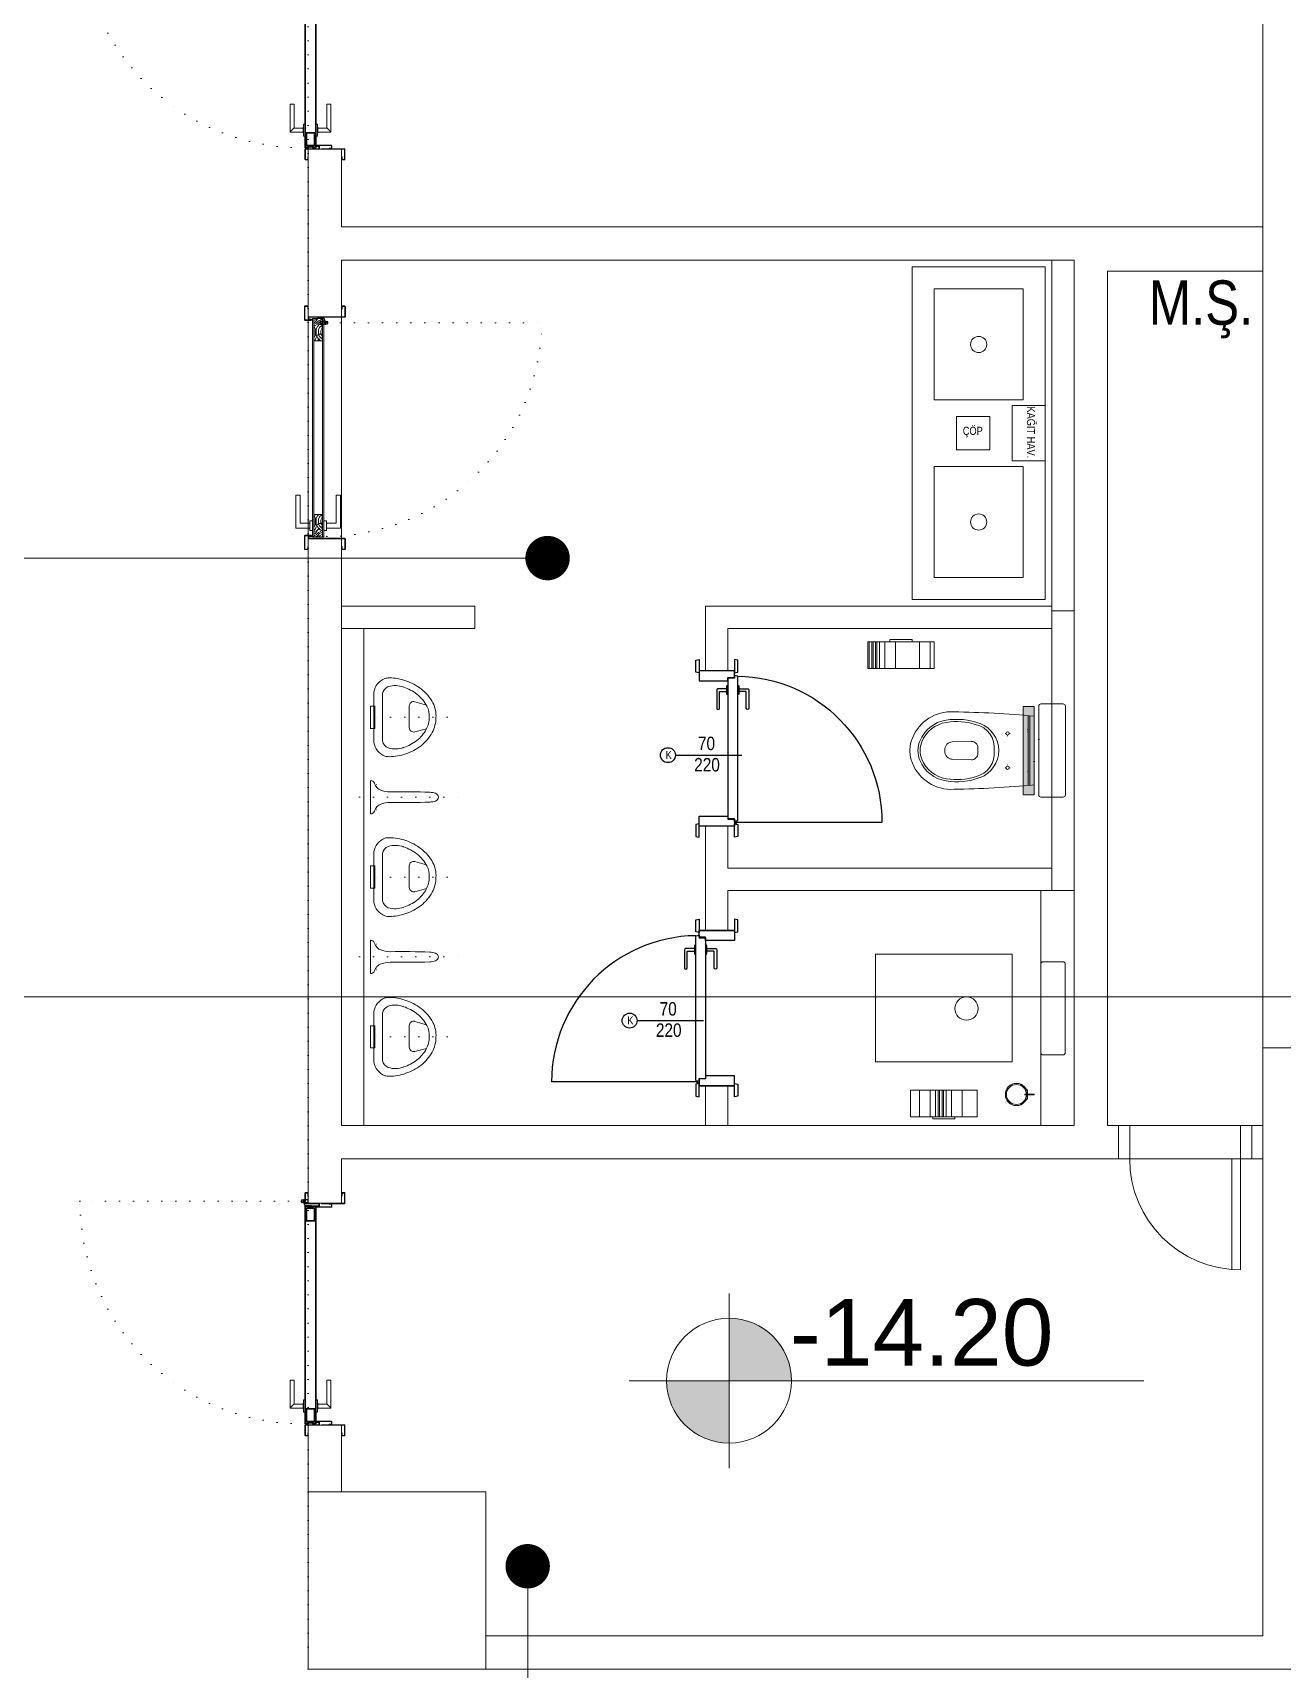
# Model space of a CAD drawing. Header units: metres. Extents: x -19121 to 152404, y -12107 to 29421.
# Drawn here: x 3536 to 4099, y 2400 to 3137 of the extents above; entities that cross this region are included whole.
import ezdxf
from ezdxf.enums import TextEntityAlignment as Align

# ---------------------------------------------------------------- set-up
doc = ezdxf.new("R2010")
doc.units = ezdxf.units.M
doc.header["$LTSCALE"] = 50
doc.header["$MEASUREMENT"] = 0
doc.linetypes.add('DOT2', pattern=[0.125, 0, -0.125])
doc.linetypes.add('HIDDEN', pattern=[0.375, 0.25, -0.125])
doc.layers.get('0').update_dxf_attribs({"color": 9, "lineweight": 5})
for name, color, linetype, lineweight in [('00', 9, 'Continuous', 5), ('01', 9, 'Continuous', 5), ('05', 9, 'Continuous', 5), ('06B', 9, 'Continuous', 5), ('06C @ 1', 9, 'Continuous', 5), ('09', 9, 'Continuous', 5), ('10', 9, 'Continuous', 5), ('12', 9, 'Continuous', 5), ('20', 9, 'DOT2', 5), ('21', 9, 'Continuous', 5), ('21_mahal200', 9, 'Continuous', 5), ('TEFRİŞ', 9, 'Continuous', 5)]:
    doc.layers.add(name, color=color, linetype=linetype, lineweight=lineweight)
for name, color, linetype in [('Kapı', 204, 'Continuous'), ('KARA SIVA', 4, 'Continuous'), ('YAZI', 7, 'Continuous')]:
    doc.layers.add(name, color=color, linetype=linetype)
doc.styles.add('Arial', font='arial.ttf', dxfattribs={"height": 2.5})
doc.styles.add('MuuM_TEXT-ITALIC', font='ARIALNI.TTF')
doc.styles.add('MuuM_TEXT-STANDART', font='ARIALN.TTF')
doc.dimstyles.new('MuuM_DIM200', dxfattribs={"dimscale": 20, "dimtxt": 2, "dimasz": 1, "dimexe": 1, "dimexo": 1, "dimgap": 1, "dimtad": 1, "dimdec": 1, "dimrnd": 0.5, "dimdsep": 46, "dimtxsty": 'MuuM_TEXT-STANDART', "dimblk": 'ARCHTICK', "dimcen": 0, "dimdle": 0.15, "dimclrd": 256, "dimclre": 256, "dimclrt": 256, "dimadec": 0, "dimazin": 0, "dimtfac": 5, "dimtdec": 1, "dimtix": 1, "dimtmove": 2, "dimatfit": 3, "dimldrblk": 'DOT', "dimfxl": 3, "dimfxlon": 1, "dimtolj": 1, "dimlwd": -1, "dimlwe": -1, "dimarcsym": 0})

# ---------------------------------------------------------------- blocks, each defined once
blk = doc.blocks.new('p-kolon_80x80')
blk.add_lwpolyline([(-40, -40), (40, -40), (40, 40), (-40, 40)], close=True)
blk = doc.blocks.new('2.bod.sitatik')
at = {"layer": '01'}
blk.add_lwpolyline([(4130, -5950), (4130, -5950), (4130, -5950), (4130, -5400), (4400, -5400), (4400, -5950), (4400, -5950), (4400, -5950), (4440, -5950), (4440, -5350), (4090, -5350), (4090, -5950), (4130, -5950)], dxfattribs=at)
blk.add_blockref('p-kolon_80x80', (3700, -6190), dxfattribs=at)
blk = doc.blocks.new('gr-p-barel kilitli kapı kolu')
at = {"flags": 128}
for points in [[(-0.9, 0.8), (-0.9, 4.9), (-11.7, 4.9), (-11.7, 6.7), (0.9, 6.7), (0.9, 0.8)], [(-0.8, 5), (0.8, 6.6)]]:
    blk.add_lwpolyline(points, dxfattribs=at)
blk.add_lwpolyline([(-2.75, 0), (-2.75, 0.7), (2.75, 0.7), (2.75, 0)])
blk.add_lwpolyline([(-1.3, 0.7), (1.3, 0.7), (1.3, 0.8), (-1.3, 0.8)], close=True)
blk = doc.blocks.new('prf-scr2')
at = {"linetype": 'DOT2', "ltscale": 10}
blk.add_line((0, 0.19), (0, -1.06), dxfattribs=at)
for p, q in [((0.09, -0.24), (-0.09, -0.2)), ((-0.09, -0.24), (0.09, -0.28)), ((0.09, -0.32), (-0.09, -0.28)), ((-0.09, -0.32), (0.09, -0.36)), ((0.09, -0.4), (-0.09, -0.36)), ((-0.09, -0.4), (0.09, -0.44)), ((0.09, -0.48), (-0.09, -0.44)), ((-0.09, -0.48), (0.09, -0.52)), ((0.09, -0.56), (-0.09, -0.52)), ((-0.09, -0.56), (0.09, -0.6)), ((0.09, -0.64), (-0.09, -0.6)), ((-0.09, -0.64), (0.09, -0.68)), ((0.09, -0.72), (-0.09, -0.68)), ((-0.09, -0.72), (0.09, -0.76)), ((0.06, -0.84), (-0.08, -0.76)), ((-0.07, -0.8), (0.06, -0.84)), ((0.09, -0.17), (0, -0.15)), ((0, -0.18), (0.09, -0.2))]:
    blk.add_line(p, q)
blk.add_lwpolyline([(0.23, 0), (-0.23, 0), (-0.23, -0.01), (-0.12, -0.14), (0.12, -0.14), (0.23, -0.01), (0.23, 0)], close=True)
for points in [[(0.23, -0.01), (-0.23, -0.01)], [(-0.09, -0.14), (-0.09, -0.2), (-0.12, -0.22), (-0.12, -0.23), (-0.09, -0.24), (-0.09, -0.28), (-0.12, -0.3), (-0.12, -0.31), (-0.09, -0.32), (-0.09, -0.36), (-0.12, -0.38), (-0.12, -0.39), (-0.09, -0.4), (-0.09, -0.44), (-0.12, -0.46), (-0.12, -0.46), (-0.09, -0.48), (-0.09, -0.52), (-0.12, -0.54), (-0.12, -0.54), (-0.09, -0.56), (-0.09, -0.6), (-0.12, -0.62), (-0.12, -0.62), (-0.09, -0.64), (-0.09, -0.68), (-0.12, -0.69), (-0.12, -0.7), (-0.09, -0.72), (-0.09, -0.73), (-0.08, -0.76), (-0.1, -0.77), (-0.1, -0.78), (-0.07, -0.8), (-0.01, -0.94), (0, -0.95), (0.01, -0.94), (0.08, -0.76), (0.09, -0.76), (0.12, -0.74), (0.12, -0.73), (0.09, -0.72), (0.09, -0.68), (0.12, -0.66), (0.12, -0.66), (0.09, -0.64), (0.09, -0.6), (0.12, -0.58), (0.12, -0.58), (0.09, -0.56), (0.09, -0.52), (0.12, -0.5), (0.12, -0.5), (0.09, -0.48), (0.09, -0.44), (0.12, -0.43), (0.12, -0.42), (0.09, -0.4), (0.09, -0.36), (0.12, -0.35), (0.12, -0.34), (0.09, -0.32), (0.09, -0.28), (0.12, -0.27), (0.12, -0.26), (0.09, -0.24), (0.09, -0.2), (0.12, -0.19), (0.12, -0.18), (0.09, -0.17), (0.09, -0.14)]]:
    blk.add_lwpolyline(points)
blk = doc.blocks.new('K-SAC-01')
at = {"layer": '10'}
for points in [[(-4.6, 16.2, -0.414214), (-4.5, 16.3), (-0.1, 16.3, -0.414214), (0, 16.2), (0, 5.9), (0.2, 5.9), (0.2, 16.2, 0.414214), (-0.1, 16.5), (-4.5, 16.5, 0.414214), (-4.8, 16.2), (-4.8, 15.3, 0.414214), (-4.5, 15), (-3.4, 15), (-3.4, 15.2), (-4.5, 15.2, -0.414214), (-4.6, 15.3)], [(104.6, 16.2, 0.414214), (104.5, 16.3), (100.1, 16.3, 0.414214), (100, 16.2), (100, 5.9), (99.8, 5.9), (99.8, 16.2, -0.414214), (100.1, 16.5), (104.5, 16.5, -0.414214), (104.8, 16.2), (104.8, 15.3, -0.414214), (104.5, 15), (103.4, 15), (103.4, 15.2), (104.5, 15.2, 0.414214), (104.6, 15.3)], [(0.2, 10.3, -0.414214), (0.5, 10.6), (1.5, 10.6, -0.414214), (1.8, 10.3), (1.8, 3.9, -0.414214), (1.5, 3.6, -0.414214), (1.2, 3.9), (1.2, 4.8), (0.2, 4.8), (0.2, -1.2, -0.414214), (-0.1, -1.5), (-4.5, -1.5, -0.414214), (-4.8, -1.2), (-4.8, -0.3, -0.414214), (-4.5, 0), (-3.4, 0), (-3.4, -0.2), (-4.5, -0.2, 0.414214), (-4.6, -0.3), (-4.6, -1.2, 0.414214), (-4.5, -1.3), (-0.1, -1.3, 0.414214), (0, -1.2), (0, 5), (1.4, 5), (1.4, 3.9, 0.414214), (1.5, 3.8, 0.414214), (1.6, 3.9), (1.6, 10.3, 0.414214), (1.5, 10.4), (0.5, 10.4, 0.414214), (0.4, 10.3), (0.4, 9.4), (0.2, 9.4)], [(99.8, 10.3, 0.414214), (99.5, 10.6), (98.5, 10.6, 0.414214), (98.2, 10.3), (98.2, 3.9, 0.414214), (98.5, 3.6, 0.414214), (98.8, 3.9), (98.8, 4.8), (99.8, 4.8), (99.8, -1.2, 0.414214), (100.1, -1.5), (104.5, -1.5, 0.414214), (104.8, -1.2), (104.8, -0.3, 0.414214), (104.5, 0), (103.4, 0), (103.4, -0.2), (104.5, -0.2, -0.414214), (104.6, -0.3), (104.6, -1.2, -0.414214), (104.5, -1.3), (100.1, -1.3, -0.414214), (100, -1.2), (100, 5), (98.6, 5), (98.6, 3.9, -0.414214), (98.5, 3.8, -0.414214), (98.4, 3.9), (98.4, 10.3, -0.414214), (98.5, 10.4), (99.5, 10.4, -0.414214), (99.6, 10.3), (99.6, 9.4), (99.8, 9.4)], [(-0.38, -2.01), (1, -1.37), (1, 1.5), (1.2, 1.5), (1.2, -1.5), (-0.27, -2.18, -14.796002)]]:
    blk.add_lwpolyline(points, format="xyb", close=True, dxfattribs=at)
for points in [[(98.8, 0.15), (98.8, 2.15), (99.1, 2.15), (99.1, 3.19), (1.5, 3.19), (1.5, 2.15), (1.8, 2.15), (1.8, 0.15), (1.5, 0.15), (1.5, 1.85), (1.2, 1.85), (1.2, 3.49), (99.4, 3.49), (99.4, 1.85), (99.1, 1.85), (99.1, 0.15)], [(98.8, 2.15), (98.8, 0.15), (99.4, 0.15), (99.4, -1.5), (1.2, -1.5), (1.2, 0.15), (1.8, 0.15), (1.8, 2.15), (2.1, 2.15), (2.1, -0.15), (1.5, -0.15), (1.5, -1.2), (99.1, -1.2), (99.1, -0.15), (98.5, -0.15), (98.5, 2.15), (98.8, 2.15)]]:
    blk.add_lwpolyline(points, dxfattribs=at)
for points in [[(2.1, 3), (8.1, 3), (8.1, -1), (2.1, -1)], [(2.4, 2.7), (7.8, 2.7), (7.8, -0.7), (2.4, -0.7)], [(98.5, 3), (92.5, 3), (92.5, -1), (98.5, -1)], [(98.2, 2.7), (92.8, 2.7), (92.8, -0.7), (98.2, -0.7)]]:
    blk.add_lwpolyline(points, close=True, dxfattribs=at)
blk.add_circle((-0.95, -2.5), 0.55, dxfattribs=at)
at = {"layer": '20', "linetype": 'HIDDEN'}
for points in [[(-0.2, -1.3), (-0.2, 0), (-1.7, 0), (-1.7, -1.3)], [(-0.4, -1.99), (-0.4, -0.2), (-1.5, -0.2), (-1.5, -1.99)]]:
    blk.add_lwpolyline(points, dxfattribs=at)
at = {"layer": '20'}
blk.add_lwpolyline([(-0.95, -2.5), (-0.95, -102.85)], dxfattribs=at)
blk.add_arc((-0.95, -2.5), 100.35, 270, 1.51314, dxfattribs=at)
at = {"layer": '06B'}
blk.add_blockref('gr-p-barel kilitli kapı kolu', (91.4, 3.51), dxfattribs=at)
at = {"layer": '06B', "xscale": -1, "rotation": 180}
blk.add_blockref('gr-p-barel kilitli kapı kolu', (91.4, -1.51), dxfattribs=at)
at = {"layer": '10', "xscale": -1, "rotation": 90}
blk.add_blockref('prf-scr2', (1.5, 1), dxfattribs=at)
at = {"layer": '10', "rotation": 270}
blk.add_blockref('prf-scr2', (99.1, 1.22), dxfattribs=at)
blk = doc.blocks.new('0_elevationtarget-p-bk')
h = blk.add_hatch(color=250)
h.paths.add_polyline_path([(1.875, 0, 0.414214), (0, 1.875), (0, 0)])
h.paths.add_polyline_path([(0, 0), (-1.875, 0, 0.414214), (0, -1.875)])
blk.add_line((0, -2.625), (0, 2.625))
blk.add_lwpolyline([(12.453, 0), (-3, 0)])
blk.add_circle((0, 0), 1.875)
at = {"style": 'Arial'}
blk.add_attdef('BITMISKOT', text='', height=2, dxfattribs=at).set_placement((4.5, 0), align=Align.BOTTOM_LEFT)
at = {"style": 'MuuM_TEXT-ITALIC'}
blk.add_attdef('FINISHINGFLOORLEVEL', text='', height=2, dxfattribs=at).set_placement((4.5, -0.592), align=Align.TOP_LEFT)
blk = doc.blocks.new('p-kapı kolu')
for points in [[(2.2, 0), (2.2, -1.25), (-2.2, -1.25), (-2.2, 0), (2.2, 0)], [(1.225, -1.25), (1.225, -7.5), (-13.775, -7.5), (-13.775, -5.625), (-1.025, -5.625), (-1.025, -5.625), (-1.025, -1.25), (1.225, -1.25)]]:
    blk.add_lwpolyline(points)
blk = doc.blocks.new('K-AH-01')
at = {"layer": '09'}
h = blk.add_hatch(dxfattribs=at)
h.set_pattern_fill('LOGEND', color=256, scale=10, style=0)
h.set_pattern_definition([(7e-15, (-3944.073, -2726.897), (10, 10), [3, -7]), (7e-15, (-3944.073, -2726.397), (10, 10), [3, -7]), (7e-15, (-3943.573, -2725.397), (10, 10), [2, -8]), (7e-15, (-3943.073, -2724.397), (10, 10), [1.5, -8.5]), (7e-15, (-3943.073, -2723.397), (10, 10), [1, -9]), (7e-15, (-3945.573, -2722.397), (10, 10), [0.5, -2.5, 0.5, -6.5]), (7e-15, (-3944.073, -2721.897), (10, 10), [0.5, -4, 1.5, -4]), (7e-15, (-3942.073, -2721.397), (10, 10), [0.5, -0.5, 0.5, -8.5]), (7e-15, (-3942.573, -2720.897), (10, 10), [0.5, -9.5]), (7e-15, (-3943.073, -2719.897), (10, 10), [1.5, -8.5]), (7e-15, (-3943.073, -2718.897), (10, 10), [2, -8]), (7e-15, (-3943.573, -2717.897), (10, 10), [2.5, -3, 0.5, -4]), (90, (-3947.573, -2723.897), (-10, 10), [0.5, -1, 2.5, -6]), (90, (-3947.073, -2722.897), (-10, 10), [0.5, -0.5, 1.5, -7.5]), (90, (-3946.573, -2718.897), (-10, 10), [1, -9]), (90, (-3946.073, -2722.897), (-10, 10), [2, -3, 0.5, -4.5]), (90, (-3945.573, -2717.397), (-10, 10), [0.5, -9.5]), (90, (-3945.073, -2722.397), (-10, 10), [1.5, -8.5]), (90, (-3944.073, -2721.897), (-10, 10), [1, -9]), (90, (-3943.073, -2721.897), (-10, 10), [0.5, -1.5, 1.5, -6.5]), (90, (-3942.573, -2721.397), (-10, 10), [0.5, -9.5]), (90, (-3942.073, -2723.397), (-10, 10), [1.4, -8.6]), (90, (-3941.573, -2725.397), (-10, 10), [1, -9]), (90, (-3940.573, -2721.397), (-10, 10), [0.5, -9.5]), (90, (-3939.573, -2721.897), (-10, 10), [1.5, -8.5]), (90, (-3938.573, -2721.897), (-10, 10), [1.5, -8.5]), (45, (-3940.073, -2725.8966), (1e-15, 10), [0.7071, -0.7071, 0.7071, -12.020836]), (45, (-3942.073, -2723.3966), (1e-15, 10), [1.4142, -12.727936]), (45, (-3946.073, -2718.3966), (1e-15, 10), [1.4142, -12.727936]), (45, (-3944.073, -2720.8966), (1e-15, 10), [1.4142, -12.727936]), (45, (-3943.573, -2722.8966), (1e-15, 10), [1.4142, -12.727936]), (45, (-3940.573, -2724.8966), (1e-15, 10), [1.4142, -12.727936]), (45, (-3941.573, -2724.3966), (1e-15, 10), [2.12132, -12.020816]), (45, (-3944.573, -2719.8966), (1e-15, 10), [0.7071, -13.435036]), (45, (-3945.073, -2718.8966), (1e-15, 10), [0.7071, -13.435036]), (45, (-3941.073, -2718.8966), (1e-15, 10), [0.7071, -13.435036]), (45, (-3945.073, -2723.8966), (1e-15, 10), [0.7071, -13.435036]), (45, (-3939.573, -2720.3966), (1e-15, 10), [0.7071, -13.435036]), (45, (-3943.073, -2721.3966), (1e-15, 10), [0.7071, -13.435036]), (45, (-3942.073, -2720.3966), (1e-15, 10), [0.7071, -13.435036]), (135, (-3942.573, -2722.3966), (-10, 1e-15), [0.7071, -0.7071, 2.12132, -10.606616]), (135, (-3941.073, -2722.3966), (-10, 1e-15), [0.7071, -13.435036]), (135, (-3941.073, -2725.8966), (-10, 1e-15), [0.7071, -13.435036]), (135, (-3943.073, -2723.3966), (-10, 1e-15), [0.7071, -13.435036]), (135, (-3941.573, -2721.3966), (-10, 1e-15), [0.7071, -13.435036]), (135, (-3944.073, -2723.8966), (-10, 1e-15), [0.7071, -13.435036]), (135, (-3940.073, -2723.8966), (-10, 1e-15), [0.7071, -13.435036]), (135, (-3947.073, -2726.8966), (-10, 1e-15), [0.7071, -13.435036]), (135, (-3946.573, -2726.3966), (-10, 1e-15), [1.4142, -12.727936]), (135, (-3946.073, -2725.8966), (-10, 1e-15), [1.4142, -12.727936]), (135, (-3945.073, -2725.8966), (-10, 1e-15), [1.4142, -12.727936]), (135, (-3944.573, -2724.8966), (-10, 1e-15), [1.4142, -12.727936]), (135, (-3940.573, -2720.8966), (-10, 1e-15), [1.4142, -12.727936]), (135, (-3938.573, -2725.8966), (-10, 1e-15), [1.4142, -12.727936]), (135, (-3938.073, -2717.8966), (-10, 1e-15), [1.4142, -12.727936]), (135, (-3938.073, -2718.8966), (-10, 1e-15), [1.4142, -12.727936]), (135, (-3939.073, -2719.3966), (-10, 1e-15), [1.4142, -12.727936]), (135, (-3946.073, -2719.3966), (-10, 1e-15), [2.12132, -12.020816]), (135, (-3939.573, -2720.3966), (-10, 1e-15), [2.12132, -12.020816]), (26.56505, (-3945.0727, -2717.3966), (10, 4e-09), [1.118, -21.24268]), (26.56505, (-3945.0727, -2722.3966), (10, 4e-09), [1.118, -21.24268]), (26.56505, (-3944.0727, -2719.3966), (10, 4e-09), [1.118, -21.24268]), (26.56505, (-3941.0727, -2726.3966), (10, 4e-09), [1.118, -21.24268]), (26.56505, (-3941.5727, -2725.3966), (10, 4e-09), [1.118, -21.24268]), (26.56505, (-3944.5727, -2723.3966), (10, 4e-09), [1.118, -21.24268]), (26.56505, (-3944.5727, -2718.3966), (10, 4e-09), [1.118, -21.24268]), (26.56505, (-3941.5727, -2721.3966), (10, 4e-09), [2.236, -20.12468]), (63.43495, (-3941.5727, -2719.8966), (5e-10, 10), [1.118, -21.24268]), (63.43495, (-3940.0727, -2722.8966), (5e-10, 10), [1.118, -21.24268]), (63.43495, (-3945.0727, -2720.8966), (5e-10, 10), [1.118, -21.24268]), (63.43495, (-3947.0727, -2720.3966), (5e-10, 10), [1.118, -21.24268]), (63.43495, (-3941.0727, -2722.3966), (5e-10, 10), [1.118, -21.24268]), (63.43495, (-3942.0727, -2722.3966), (5e-10, 10), [1.118, -21.24268]), (63.43495, (-3946.0727, -2720.8966), (5e-10, 10), [2.236, -20.12468]), (63.43495, (-3938.5727, -2724.3966), (5e-10, 10), [2.236, -20.12468]), (63.43495, (-3939.5727, -2723.8966), (5e-10, 10), [2.236, -20.12468]), (116.56505, (-3947.5727, -2725.3966), (-4e-09, 10), [1.118, -21.24268]), (116.56505, (-3947.5727, -2719.8966), (-4e-09, 10), [1.118, -21.24268]), (116.56505, (-3945.5727, -2726.8966), (-4e-09, 10), [1.118, -21.24268]), (116.56505, (-3946.5727, -2717.8966), (-4e-09, 10), [1.118, -21.24268]), (116.56505, (-3945.5727, -2723.8966), (-4e-09, 10), [1.118, -21.24268]), (116.56505, (-3943.5727, -2722.8966), (-4e-09, 10), [1.118, -21.24268]), (116.56505, (-3942.5727, -2720.8966), (-4e-09, 10), [1.118, -21.24268]), (116.56505, (-3947.0727, -2724.8966), (3.2e-06, 10.0000016), [1.118, -21.24268]), (116.56505, (-3944.5727, -2723.3966), (-4e-09, 10), [1.118, -21.24268]), (116.56505, (-3941.5727, -2724.3966), (-4e-09, 10), [1.118, -21.24268]), (116.56505, (-3940.5727, -2723.3966), (-4e-09, 10), [1.118, -21.24268]), (116.56505, (-3938.5727, -2720.3966), (-4e-09, 10), [1.118, -21.24268]), (116.56505, (-3946.0727, -2717.3966), (-4e-09, 10), [1.118, -21.24268]), (116.56505, (-3947.5727, -2717.8966), (-4e-09, 10), [2.236, -20.12468]), (116.56505, (-3946.0727, -2724.8966), (-4e-09, 10), [2.236, -20.12468]), (153.43495, (-3947.5727, -2726.3966), (-10, 5e-10), [1.118, -21.24268]), (153.43495, (-3939.0727, -2726.8966), (-10, 5e-10), [1.118, -21.24268]), (153.43495, (-3939.5727, -2721.8966), (-10, 5e-10), [1.118, -21.24268]), (153.43495, (-3943.5727, -2725.3966), (-10, 5e-10), [1.118, -21.24268]), (153.43495, (-3944.0727, -2726.3966), (-10, 5e-10), [1.118, -21.24268]), (153.43495, (-3943.0727, -2724.3966), (-10, 5e-10), [1.118, -21.24268]), (153.43495, (-3940.0727, -2718.3966), (-10, 5e-10), [1.118, -21.24268]), (153.43495, (-3939.0727, -2717.8966), (-10, 5e-10), [2.236, -20.12468])])
h.paths.add_polyline_path([(10.77, 6.46), (10.77, 2.46), (0.77, 2.46), (0.77, 6.46)])
h = blk.add_hatch(dxfattribs=at)
h.set_pattern_fill('LOGEND', color=256, scale=10, style=0)
h.set_pattern_definition([(7e-15, (-3938.781, -2726.897), (10, 10), [3, -7]), (7e-15, (-3938.781, -2726.397), (10, 10), [3, -7]), (7e-15, (-3938.281, -2725.397), (10, 10), [2, -8]), (7e-15, (-3937.781, -2724.397), (10, 10), [1.5, -8.5]), (7e-15, (-3937.781, -2723.397), (10, 10), [1, -9]), (7e-15, (-3940.281, -2722.397), (10, 10), [0.5, -2.5, 0.5, -6.5]), (7e-15, (-3938.781, -2721.897), (10, 10), [0.5, -4, 1.5, -4]), (7e-15, (-3936.781, -2721.397), (10, 10), [0.5, -0.5, 0.5, -8.5]), (7e-15, (-3937.281, -2720.897), (10, 10), [0.5, -9.5]), (7e-15, (-3937.781, -2719.897), (10, 10), [1.5, -8.5]), (7e-15, (-3937.781, -2718.897), (10, 10), [2, -8]), (7e-15, (-3938.281, -2717.897), (10, 10), [2.5, -3, 0.5, -4]), (90, (-3942.281, -2723.897), (-10, 10), [0.5, -1, 2.5, -6]), (90, (-3941.781, -2722.897), (-10, 10), [0.5, -0.5, 1.5, -7.5]), (90, (-3941.281, -2718.897), (-10, 10), [1, -9]), (90, (-3940.781, -2722.897), (-10, 10), [2, -3, 0.5, -4.5]), (90, (-3940.281, -2717.397), (-10, 10), [0.5, -9.5]), (90, (-3939.781, -2722.397), (-10, 10), [1.5, -8.5]), (90, (-3938.781, -2721.897), (-10, 10), [1, -9]), (90, (-3937.781, -2721.897), (-10, 10), [0.5, -1.5, 1.5, -6.5]), (90, (-3937.281, -2721.397), (-10, 10), [0.5, -9.5]), (90, (-3936.781, -2723.397), (-10, 10), [1.4, -8.6]), (90, (-3936.281, -2725.397), (-10, 10), [1, -9]), (90, (-3935.281, -2721.397), (-10, 10), [0.5, -9.5]), (90, (-3934.281, -2721.897), (-10, 10), [1.5, -8.5]), (90, (-3933.281, -2721.897), (-10, 10), [1.5, -8.5]), (45, (-3934.781, -2725.8966), (1e-15, 10), [0.7071, -0.7071, 0.7071, -12.020836]), (45, (-3936.781, -2723.3966), (1e-15, 10), [1.4142, -12.727936]), (45, (-3940.781, -2718.3966), (1e-15, 10), [1.4142, -12.727936]), (45, (-3938.781, -2720.8966), (1e-15, 10), [1.4142, -12.727936]), (45, (-3938.281, -2722.8966), (1e-15, 10), [1.4142, -12.727936]), (45, (-3935.281, -2724.8966), (1e-15, 10), [1.4142, -12.727936]), (45, (-3936.281, -2724.3966), (1e-15, 10), [2.12132, -12.020816]), (45, (-3939.281, -2719.8966), (1e-15, 10), [0.7071, -13.435036]), (45, (-3939.781, -2718.8966), (1e-15, 10), [0.7071, -13.435036]), (45, (-3935.781, -2718.8966), (1e-15, 10), [0.7071, -13.435036]), (45, (-3939.781, -2723.8966), (1e-15, 10), [0.7071, -13.435036]), (45, (-3934.281, -2720.3966), (1e-15, 10), [0.7071, -13.435036]), (45, (-3937.781, -2721.3966), (1e-15, 10), [0.7071, -13.435036]), (45, (-3936.781, -2720.3966), (1e-15, 10), [0.7071, -13.435036]), (135, (-3937.281, -2722.3966), (-10, 1e-15), [0.7071, -0.7071, 2.12132, -10.606616]), (135, (-3935.781, -2722.3966), (-10, 1e-15), [0.7071, -13.435036]), (135, (-3935.781, -2725.8966), (-10, 1e-15), [0.7071, -13.435036]), (135, (-3937.781, -2723.3966), (-10, 1e-15), [0.7071, -13.435036]), (135, (-3936.281, -2721.3966), (-10, 1e-15), [0.7071, -13.435036]), (135, (-3938.781, -2723.8966), (-10, 1e-15), [0.7071, -13.435036]), (135, (-3934.781, -2723.8966), (-10, 1e-15), [0.7071, -13.435036]), (135, (-3941.781, -2726.8966), (-10, 1e-15), [0.7071, -13.435036]), (135, (-3941.281, -2726.3966), (-10, 1e-15), [1.4142, -12.727936]), (135, (-3940.781, -2725.8966), (-10, 1e-15), [1.4142, -12.727936]), (135, (-3939.781, -2725.8966), (-10, 1e-15), [1.4142, -12.727936]), (135, (-3939.281, -2724.8966), (-10, 1e-15), [1.4142, -12.727936]), (135, (-3935.281, -2720.8966), (-10, 1e-15), [1.4142, -12.727936]), (135, (-3933.281, -2725.8966), (-10, 1e-15), [1.4142, -12.727936]), (135, (-3932.781, -2717.8966), (-10, 1e-15), [1.4142, -12.727936]), (135, (-3932.781, -2718.8966), (-10, 1e-15), [1.4142, -12.727936]), (135, (-3933.781, -2719.3966), (-10, 1e-15), [1.4142, -12.727936]), (135, (-3940.781, -2719.3966), (-10, 1e-15), [2.12132, -12.020816]), (135, (-3934.281, -2720.3966), (-10, 1e-15), [2.12132, -12.020816]), (26.56505, (-3939.7813, -2717.3966), (10, 4e-09), [1.118, -21.24268]), (26.56505, (-3939.7813, -2722.3966), (10, 4e-09), [1.118, -21.24268]), (26.56505, (-3938.7813, -2719.3966), (10, 4e-09), [1.118, -21.24268]), (26.56505, (-3935.7813, -2726.3966), (10, 4e-09), [1.118, -21.24268]), (26.56505, (-3936.2813, -2725.3966), (10, 4e-09), [1.118, -21.24268]), (26.56505, (-3939.2813, -2723.3966), (10, 4e-09), [1.118, -21.24268]), (26.56505, (-3939.2813, -2718.3966), (10, 4e-09), [1.118, -21.24268]), (26.56505, (-3936.2813, -2721.3966), (10, 4e-09), [2.236, -20.12468]), (63.43495, (-3936.2813, -2719.8966), (5e-10, 10), [1.118, -21.24268]), (63.43495, (-3934.7813, -2722.8966), (5e-10, 10), [1.118, -21.24268]), (63.43495, (-3939.7813, -2720.8966), (5e-10, 10), [1.118, -21.24268]), (63.43495, (-3941.7813, -2720.3966), (5e-10, 10), [1.118, -21.24268]), (63.43495, (-3935.7813, -2722.3966), (5e-10, 10), [1.118, -21.24268]), (63.43495, (-3936.7813, -2722.3966), (5e-10, 10), [1.118, -21.24268]), (63.43495, (-3940.7813, -2720.8966), (5e-10, 10), [2.236, -20.12468]), (63.43495, (-3933.2813, -2724.3966), (5e-10, 10), [2.236, -20.12468]), (63.43495, (-3934.2813, -2723.8966), (5e-10, 10), [2.236, -20.12468]), (116.56505, (-3942.2813, -2725.3966), (-4e-09, 10), [1.118, -21.24268]), (116.56505, (-3942.2813, -2719.8966), (-4e-09, 10), [1.118, -21.24268]), (116.56505, (-3940.2813, -2726.8966), (-4e-09, 10), [1.118, -21.24268]), (116.56505, (-3941.2813, -2717.8966), (-4e-09, 10), [1.118, -21.24268]), (116.56505, (-3940.2813, -2723.8966), (-4e-09, 10), [1.118, -21.24268]), (116.56505, (-3938.2813, -2722.8966), (-4e-09, 10), [1.118, -21.24268]), (116.56505, (-3937.2813, -2720.8966), (-4e-09, 10), [1.118, -21.24268]), (116.56505, (-3941.7813, -2724.8966), (3.2e-06, 10.0000016), [1.118, -21.24268]), (116.56505, (-3939.2813, -2723.3966), (-4e-09, 10), [1.118, -21.24268]), (116.56505, (-3936.2813, -2724.3966), (-4e-09, 10), [1.118, -21.24268]), (116.56505, (-3935.2813, -2723.3966), (-4e-09, 10), [1.118, -21.24268]), (116.56505, (-3933.2813, -2720.3966), (-4e-09, 10), [1.118, -21.24268]), (116.56505, (-3940.7813, -2717.3966), (-4e-09, 10), [1.118, -21.24268]), (116.56505, (-3942.2813, -2717.8966), (-4e-09, 10), [2.236, -20.12468]), (116.56505, (-3940.7813, -2724.8966), (-4e-09, 10), [2.236, -20.12468]), (153.43495, (-3942.2813, -2726.3966), (-10, 5e-10), [1.118, -21.24268]), (153.43495, (-3933.7813, -2726.8966), (-10, 5e-10), [1.118, -21.24268]), (153.43495, (-3934.2813, -2721.8966), (-10, 5e-10), [1.118, -21.24268]), (153.43495, (-3938.2813, -2725.3966), (-10, 5e-10), [1.118, -21.24268]), (153.43495, (-3938.7813, -2726.3966), (-10, 5e-10), [1.118, -21.24268]), (153.43495, (-3937.7813, -2724.3966), (-10, 5e-10), [1.118, -21.24268]), (153.43495, (-3934.7813, -2718.3966), (-10, 5e-10), [1.118, -21.24268]), (153.43495, (-3933.7813, -2717.8966), (-10, 5e-10), [2.236, -20.12468])])
h.paths.add_polyline_path([(89.06, 2.47), (89.06, 6.46), (99.06, 6.47), (99.06, 2.47)])
at = {"layer": '10'}
for points in [[(-0.44, -1.7), (1.3, -1.7, 0.414214), (1.6, -1.4), (1.6, 1.1, 0.414214), (1.3, 1.4, 0.414214), (1, 1.1), (1, 0.2), (0.2, 0.2), (0.2, 16.4, 0.414214), (-0.1, 16.7), (-4.6, 16.7, 0.414214), (-4.9, 16.4), (-4.9, 15.3, 0.414214), (-4.6, 15), (-3.5, 15), (-3.5, 15.2), (-4.6, 15.2, -0.414214), (-4.7, 15.3), (-4.7, 16.4, -0.414214), (-4.6, 16.5), (-0.2, 16.5), (-0.1, 16.5, -0.414214), (0, 16.4), (0, 0), (1.2, 0), (1.2, 1.1, -0.414214), (1.3, 1.2, -0.414214), (1.4, 1.1), (1.4, -1.4, -0.414214), (1.3, -1.5), (-0.44, -1.5), (-4.6, -1.5, -0.414214), (-4.7, -1.4), (-4.7, -0.3, -0.414214), (-4.6, -0.2), (-3.5, -0.2), (-3.5, 0), (-4.6, 0, 0.414214), (-4.9, -0.3), (-4.9, -1.4, 0.414214), (-4.6, -1.7)], [(100.44, -1.7), (98.7, -1.7, -0.414214), (98.4, -1.4), (98.4, 1.1, -0.414214), (98.7, 1.4, -0.414214), (99, 1.1), (99, 0.2), (99.8, 0.2), (99.8, 16.4, -0.414214), (100.1, 16.7), (104.6, 16.7, -0.414214), (104.9, 16.4), (104.9, 15.3, -0.414214), (104.6, 15), (103.5, 15), (103.5, 15.2), (104.6, 15.2, 0.414214), (104.7, 15.3), (104.7, 16.4, 0.414214), (104.6, 16.5), (100.2, 16.5), (100.1, 16.5, 0.414214), (100, 16.4), (100, 0), (98.8, 0), (98.8, 1.1, 0.414214), (98.7, 1.2, 0.414214), (98.6, 1.1), (98.6, -1.4, 0.414214), (98.7, -1.5), (100.44, -1.5), (104.6, -1.5, 0.414214), (104.7, -1.4), (104.7, -0.3, 0.414214), (104.6, -0.2), (103.5, -0.2), (103.5, 0), (104.6, 0, -0.414214), (104.9, -0.3), (104.9, -1.4, -0.414214), (104.6, -1.7)], [(2.15, 7.6), (0.77, 6.96), (0.77, 4.09), (0.57, 4.09), (0.57, 7.09), (2.04, 7.77, -14.796002)]]:
    blk.add_lwpolyline(points, format="xyb", close=True, dxfattribs=at)
blk.add_circle((2.72, 8.09), 0.55, dxfattribs=at)
at = {"layer": '12'}
for points in [[(0.77, 6.46), (99.06, 6.47), (99.06, 6.97), (0.77, 6.96)], [(0.77, 2.46), (10.77, 2.46), (10.77, 6.46), (0.77, 6.46)], [(0.77, 2.46), (99.06, 2.46), (99.06, 1.96), (0.77, 1.96)], [(89.06, 2.46), (99.06, 2.46), (99.06, 6.47), (89.06, 6.47)]]:
    blk.add_lwpolyline(points, close=True, dxfattribs=at)
at = {"layer": '20'}
blk.add_lwpolyline([(2.72, 8.09), (2.72, 105.23)], dxfattribs=at)
at = {"layer": '20', "linetype": 'HIDDEN'}
for points in [[(2.17, 7.58), (2.17, 5.59), (3.27, 5.59), (3.27, 7.58)], [(1.97, 6.89), (1.97, 5.39), (3.47, 5.39), (3.47, 6.89)]]:
    blk.add_lwpolyline(points, dxfattribs=at)
at = {"layer": '20'}
blk.add_arc((0.77, 6.96), 98.29, 357.08416, 88.86324, dxfattribs=at)
at = {"layer": '06C @ 1', "xscale": -1, "rotation": 180}
blk.add_blockref('p-kapı kolu', (94.06, 6.97), dxfattribs=at)
at = {"layer": '06C @ 1'}
blk.add_blockref('p-kapı kolu', (94.06, 1.96), dxfattribs=at)
blk = doc.blocks.new('_ArchTick')
at = {"color": 0, "linetype": 'ByBlock', "const_width": 0.15}
blk.add_lwpolyline([(-0.5, -0.5), (0.5, 0.5)], dxfattribs=at)
blk = doc.blocks.new('_Dot')
at = {"color": 0, "linetype": 'ByBlock', "lineweight": -2}
blk.add_line((-0.5, 0), (-1, 0), dxfattribs=at)
at = {"color": 0, "linetype": 'ByBlock', "const_width": 0.5}
blk.add_lwpolyline([(-0.25, 0, 1), (0.25, 0, 1)], format="xyb", close=True, dxfattribs=at)
blk = doc.blocks.new('ttttttttttttt')
for points in [[(3983.49, -30733.6), (3983.49, -30748.6)], [(3988.49, -30733.6), (3983.49, -30733.6)], [(3988.49, -30733.6), (3988.49, -30748.6)], [(4043.49, -30733.6), (4038.49, -30733.6)], [(4038.49, -30733.6), (4038.49, -30748.6)], [(4043.49, -30733.6), (4043.49, -30748.6)], [(3988.49, -30748.6), (3983.49, -30748.6)], [(4034.49, -30748.6), (3988.49, -30748.6)], [(4034.49, -30748.6), (4034.49, -30798.6)], [(4034.49, -30748.6), (4038.49, -30748.6)], [(4043.49, -30748.6), (4038.49, -30748.6)], [(4038.49, -30748.6), (4038.49, -30798.6)]]:
    blk.add_lwpolyline(points)
blk.add_arc((4038.49, -30748.6), 50, 180, 270)
blk = doc.blocks.new('p-klozet üstü kağıt dispenser')
blk.add_hatch(color=255).paths.add_polyline_path([(0, 5.56), (0, 45.41), (-5, 45.41), (-5, 5.56)])
blk.add_lwpolyline([(0, 5.56), (0, 45.41), (-5, 45.41), (-5, 5.56)], close=True)
blk = doc.blocks.new('san-klo-06-p')
for p, q in [((0, -2), (-15.5, -2)), ((0, -2.8), (-15.5, -2.8)), ((0, -2), (15.5, -2)), ((0, -2.8), (15.5, -2.8)), ((-4.16, -28.43), (-3.91, -36.92)), ((0, -25.35), (-1.16, -25.35)), ((0, -25.35), (1.16, -25.35)), ((4.16, -28.43), (3.91, -36.92)), ((0, -40.31), (-0.41, -40.31)), ((-0.41, -40.31), (0, -40.31)), ((0.41, -40.31), (0, -40.31)), ((0, -40.31), (0.41, -40.31))]:
    blk.add_line(p, q)
at = {"linetype": 'DOT2'}
for p, q in [((-6.49, -12), (-8.95, -12)), ((-7.75, -10.91), (-7.75, -12)), ((-7.75, -13.09), (-7.75, -12)), ((6.49, -12), (8.95, -12)), ((7.75, -10.91), (7.75, -12)), ((7.75, -13.09), (7.75, -12))]:
    blk.add_line(p, q, dxfattribs=at)
for points in [[(-20, 2.02), (20, 2.02, 0.414214), (21, 3.02), (21, 13.02, 0.414214), (20, 14.02), (-20, 14.02, 0.414214), (-21, 13.02), (-21, 3.02, 0.414214)], [(-15.5, 0, 0.018163), (-17.47, -36.26, 0.320529), (-5.63, -54.91, 0.096396), (0, -56, 0.096396), (5.62, -54.91, 0.320529), (17.47, -36.26, 0.018163), (15.5, 0)]]:
    blk.add_lwpolyline(points, format="xyb", close=True)
for points in [[(-9.5, 2.02), (-9.5, -2.98), (-8.5, -2.98), (-8.5, 2.02)], [(8.5, 2.02), (8.5, -2.98), (9.5, -2.98), (9.5, 2.02)]]:
    blk.add_lwpolyline(points, dxfattribs=at)
blk.add_lwpolyline([(-5, 0), (-5, 2), (5, 2), (5, 0)], close=True, dxfattribs=at)
for centre, radius, start, end in [((-7.75, -12), 0.75, 0, 180), ((-7.75, -12), 0.75, 180, 0), ((7.75, -12), 0.75, 0, 180), ((7.75, -12), 0.75, 180, 0), ((0, -29), 13, 90, 159.42009), ((-1.09, -28.95), 11, 84.31759, 166.80674), ((0, -29), 13, 20.57991, 90), ((1.09, -28.95), 11, 13.19326, 95.68241), ((15.92, -34.98), 30, 159.42009, 189.12808), ((15.92, -34.98), 29, 162.87269, 189.12808), ((-1.16, -28.35), 3, 90, 181.707), ((1.16, -28.35), 3, 358.293, 90), ((-15.92, -34.98), 29, 350.87192, 17.12731), ((-15.92, -34.98), 30, 350.87192, 20.57991), ((1.5, -37.29), 15.4, 189.12808, 247.97569), ((1.5, -37.29), 14.4, 189.12808, 247.97569), ((-0.41, -36.81), 3.5, 181.707, 270), ((0.41, -36.81), 3.5, 270, 358.293), ((-1.5, -37.29), 14.4, 292.02431, 350.87192), ((-1.5, -37.29), 15.4, 292.02431, 350.87192), ((0, -41), 11.4, 247.97569, 270), ((0, -41), 10.4, 247.97569, 270), ((0, -41), 10.4, 270, 292.02431), ((0, -41), 11.4, 270, 292.02431)]:
    blk.add_arc(centre, radius, start, end)
at = {"layer": '05', "rotation": 270}
blk.add_blockref('p-klozet üstü kağıt dispenser', (-25.41, -5.01), dxfattribs=at)
blk = doc.blocks.new('San-p-uripart')
at = {"linetype": 'DOT2'}
for p, q in [((-5.77, -2.73), (-5.77, 3.35)), ((0, 5), (0, -40.5)), ((5.77, -2.73), (5.77, 3.35))]:
    blk.add_line(p, q, dxfattribs=at)
blk.add_lwpolyline([(0, 0), (-7.5, 0, 0.335863), (-6.29, -1.8, -0.061447), (-4.83, -2.51, -0.147975), (-3.31, -4.31, -0.105673), (-2.38, -8.95, 0.01101), (-2.23, -26.78, 0.044983), (-1.74, -29.26, 0.284409), (0, -30.59, 0.284409), (1.74, -29.26, 0.044983), (2.23, -26.78, 0.01101), (2.38, -8.95, -0.105673), (3.31, -4.31, -0.147975), (4.83, -2.51, -0.061447), (6.29, -1.8, 0.335863), (7.5, 0)], format="xyb", close=True)
blk = doc.blocks.new('v-k-pisuar01-p-s')
at = {"linetype": 'DOT2'}
blk.add_line((0, -33), (0, 5), dxfattribs=at)
for p, q in [((-6.98, -18.56), (-5.47, -23.73)), ((-5.07, -16), (4.66, -16)), ((6.59, -18.52), (5.19, -23.78))]:
    blk.add_line(p, q)
for points in [[(11.42, 0), (-11.42, 0, 0.252384), (-17.51, -5, 0.055826), (-17.74, -7, 0.088182), (-16.42, -14.39, 0.087476), (-12.79, -21.28, 0.105521), (-6.48, -26.6, 0.141396), (0.13, -28, 0.121036), (6.87, -26.29, 0.105521), (12.81, -21.28, 0.087476), (16.45, -14.39, 0.088182), (17.76, -7, 0.066704), (17.51, -5, 0.252384), (11.42, 0)], [(13.57, -13.47, 0.172375), (13.81, -6.52, 0.252384), (10.66, -3.93), (-10.66, -3.93, 0.252384), (-13.81, -6.52, 0.172375), (-13.57, -13.47, 0.087476), (-10.42, -19.44, 0.105521), (-5.06, -23.95, 0.144004), (0.01, -25, 0.123151), (5.45, -23.64, 0.105521), (10.44, -19.44, 0.087476), (13.59, -13.47)]]:
    blk.add_lwpolyline(points, format="xyb")
blk.add_lwpolyline([(-5, -0.5), (-5, 1.5), (5, 1.5), (5, -0.5)], close=True)
for centre, radius, start, end in [((1.16, -7.48), 15.9, 200.65057, 202.1301), ((-1.14, -7.48), 15.9, 337.8699, 339.34943), ((-5.07, -18), 2, 90, 196.38954), ((4.66, -18), 2, 345.06858, 90)]:
    blk.add_arc(centre, radius, start, end)
blk = doc.blocks.new('p-t.kağıtlığı')
at = {"layer": 'TEFRİŞ'}
h = blk.add_hatch(dxfattribs=at)
h.set_pattern_fill('CYL', color=256, scale=30, angle=-90, style=0)
h.set_pattern_definition([(270, (-14.4, 13), (30, 7e-15), []), (270, (-13.8, 13), (30, 7e-15), []), (270, (-12.6, 13), (30, 7e-15), []), (270, (-10.2, 13), (30, 7e-15), []), (270, (-5.4, 13), (30, 7e-15), []), (270, (5.4, 13), (30, 7e-15), []), (270, (10.2, 13), (30, 7e-15), []), (270, (12.6, 13), (30, 7e-15), []), (270, (13.8, 13), (30, 7e-15), []), (270, (14.4, 13), (30, 7e-15), [])])
h.paths.add_polyline_path([(-15, 1), (15, 1), (15, 13), (-15, 13)])
for points in [[(-15, 1), (15, 1), (15, 13), (-15, 13)], [(5, 1), (5, 0), (-5, 0), (-5, 1)]]:
    blk.add_lwpolyline(points, close=True, dxfattribs=at)
blk = doc.blocks.new('RREERGERGBBBB')
at = {"layer": 'TEFRİŞ'}
blk.add_hatch(color=256, dxfattribs=at).paths.add_polyline_path([(-24564.21, -5806.63), (-24567.21, -5806.63), (-24567.21, -5804.63), (-24567.41, -5804.63), (-24567.41, -5806.63), (-24568.41, -5806.63), (-24568.41, -5806.83), (-24567.41, -5806.83), (-24567.41, -5808.83), (-24567.21, -5808.83), (-24567.21, -5806.83), (-24564.21, -5806.83)])
for points in [[(-24564.21, -5806.63), (-24567.21, -5806.63), (-24567.21, -5804.63), (-24567.41, -5804.63), (-24567.41, -5806.63), (-24568.41, -5806.63), (-24568.41, -5806.83), (-24567.41, -5806.83), (-24567.41, -5808.83), (-24567.21, -5808.83), (-24567.21, -5806.83), (-24564.21, -5806.83), (-24564.21, -5806.63)], [(-24567.21, -5806.71), (-24564.21, -5806.71)]]:
    blk.add_lwpolyline(points, dxfattribs=at)
for radius in [5, 4.5]:
    blk.add_circle((-24572.21, -5806.71), radius, dxfattribs=at)
blk = doc.blocks.new('dsfsdfsdfsdfsdfsdf')
at = {"layer": 'Kapı'}
for p, q in [((23771.45, -2062.35), (23755.45, -2062.35)), ((23772.95, -2064.72, 0.66), (23771.45, -2064.42, 0.66)), ((23771.45, -2064.42, 0.66), (23771.45, -2065.62, 0.66)), ((23771.95, -2064.01, 0.66), (23837.87, -2064.01, 0.66)), ((23772.95, -2064.72, 0.66), (23772.95, -2129.92, 0.66)), ((23771.45, -2065.62, 0.66), (23768.45, -2065.62, 0.66)), ((23768.45, -2129.02, 0.66), (23768.45, -2066.82, 0.66)), ((23771.45, -2129.02, 0.66), (23768.45, -2129.02, 0.66)), ((23771.45, -2130.22, 0.66), (23771.45, -2129.02, 0.66)), ((23772.95, -2129.92, 0.66), (23771.45, -2130.22, 0.66)), ((23771.45, -2132.35), (23755.45, -2132.35))]:
    blk.add_line(p, q, dxfattribs=at)
at = {"layer": 'Kapı', "elevation": 0.66}
for points in [[(23753.95, -2057.62), (23755.45, -2057.32), (23755.45, -2063.32), (23753.95, -2063.02), (23753.95, -2057.62)], [(23772.95, -2057.62), (23771.45, -2057.32), (23771.45, -2063.32), (23772.95, -2063.02), (23772.95, -2057.62)], [(23753.95, -2137.02), (23755.45, -2137.32), (23755.45, -2131.32), (23753.95, -2131.62), (23753.95, -2137.02)], [(23772.95, -2137.02), (23771.45, -2137.32), (23771.45, -2131.32), (23772.95, -2131.62), (23772.95, -2137.02)]]:
    blk.add_lwpolyline(points, dxfattribs=at)
for points in [[(23771.45, -2062.32), (23755.45, -2062.32), (23755.45, -2066.82), (23768.45, -2066.82), (23768.45, -2065.42), (23771.45, -2065.42)], [(23771.45, -2132.32), (23755.45, -2132.32), (23755.45, -2127.82), (23768.45, -2127.82), (23768.45, -2129.22), (23771.45, -2129.22)]]:
    blk.add_lwpolyline(points, close=True, dxfattribs=at)
for points in [[(23767.95, -2124.22), (23764.05, -2124.22, -0.414214), (23763.45, -2123.62), (23763.45, -2115.47, -1), (23764.65, -2115.47), (23764.65, -2122.77, 0.414214), (23764.9, -2123.02), (23767.95, -2123.02)], [(23773.45, -2124.22), (23777.35, -2124.22, 0.414214), (23777.95, -2123.62), (23777.95, -2115.47, 1), (23776.75, -2115.47), (23776.75, -2122.77, -0.414214), (23776.5, -2123.02), (23773.45, -2123.02)], [(23768.45, -2121.62), (23768.2, -2121.62, 0.414214), (23767.95, -2121.87), (23767.95, -2125.37, 0.414214), (23768.2, -2125.62), (23768.45, -2125.62)], [(23772.95, -2125.62), (23773.2, -2125.62, 0.414214), (23773.45, -2125.37), (23773.45, -2121.87, 0.414214), (23773.2, -2121.62), (23772.95, -2121.62)]]:
    blk.add_lwpolyline(points, format="xyb", dxfattribs=at)
at = {"layer": 'Kapı'}
blk.add_circle((23771.95, -2064.01, 0.66), 0.5, dxfattribs=at)
blk.add_arc((23771.95, -2064.01, 0.66), 65.92, 270.86759, 0, dxfattribs=at)
blk = doc.blocks.new('fgvdfgdffffffffffffffffffffffffffffffff')
at = {"layer": 'Kapı'}
blk.add_lwpolyline([(23435.64, -2228), (23465.62, -2228)], dxfattribs=at)
blk.add_circle((23432.28, -2228), 3.36, dxfattribs=at)
at = {"layer": 'Kapı', "attachment_point": 1, "style": 'MuuM_TEXT-STANDART'}
for s, insert, char_height, width in [('70', (23445.81, -2219.68), 6.048, 88.7957), ('K', (23431.25, -2226.1), 3.63, 53.2774), ('220', (23444.12, -2229.28), 6.048, 88.7957)]:
    blk.add_mtext(s, dxfattribs=dict(at, insert=insert, char_height=char_height, width=width))
blk = doc.blocks.new('DFEGDFGDFGDFGHHHHHHHHHHHHHHHHHH')
at = {"layer": 'TEFRİŞ'}
blk.add_lwpolyline([(23605.31, -2457.32), (23605.31, -2497.32, 0.414214), (23606.31, -2498.32), (23615.31, -2498.32, 0.414214), (23616.31, -2497.32), (23616.31, -2457.32, 0.414214), (23615.31, -2456.32), (23606.31, -2456.32, 0.414214)], format="xyb", close=True, dxfattribs=at)
blk = doc.blocks.new('rrrrrrrrrrrrrrrrrrrrrrrrrrrrrrrrrrrrrrrrrrr')
at = {"layer": 'TEFRİŞ'}
blk.add_lwpolyline([(30902.52, -1571.49), (30902.52, -1621.49), (30942.52, -1621.49), (30942.52, -1571.49)], close=True, dxfattribs=at)
blk.add_circle((30922.52, -1596.49), 3.65, dxfattribs=at)
blk = doc.blocks.new('jjjjjjjjjjjjjjjjjjjjjjjjjjjjjjjjjjjjjjjjjjjjjjjjjjjjjjjjjjjjjjjjjjjjjjj')
at = {"layer": 'TEFRİŞ'}
blk.add_lwpolyline([(30902.52, -1651.49), (30902.52, -1701.49), (30942.52, -1701.49), (30942.52, -1651.49)], close=True, dxfattribs=at)
blk.add_circle((30922.52, -1676.49), 3.65, dxfattribs=at)
blk = doc.blocks.new('ffffffdssssssssssssssss')
at = {"layer": 'TEFRİŞ'}
blk.add_lwpolyline([(30541, -1871.24), (30541, -1919.74), (30602.5, -1919.74), (30602.5, -1871.24)], close=True, dxfattribs=at)
blk.add_circle((30582, -1895.76), 5.25, dxfattribs=at)
blk = doc.blocks.new('2.bod.Mimari')
at = {"layer": '00'}
for points in [[(3660, -5965), (3660, -5545), (3675, -5545), (3675, -5580), (4020, -5580)], [(4090, -5580), (4020, -5580)], [(4005, -5595), (3675, -5595), (3675, -5965)], [(3675, -5965), (3675, -5965), (3675, -5985), (4005, -5985), (4005, -5595)], [(4005, -5753), (3995, -5753), (3995, -5595), (4005, -5595), (4005, -5753)], [(4090, -5600), (4020, -5600), (4020, -5985), (4090, -5985)], [(3675, -5703), (3675, -5751), (3735, -5751), (3735, -5761), (3675, -5761), (3675, -5985), (3839, -5985)], [(3995, -5751), (3839, -5751), (3839, -5780), (3849, -5780), (3849, -5761), (3995, -5761), (3995, -5751)], [(4005, -5985), (4005, -5753), (3995, -5753), (3995, -5879), (4005, -5879)], [(3675, -5761), (3675, -5985), (3685, -5985), (3685, -5761), (3690, -5761), (3675, -5761)], [(3995, -5879), (3995, -5869), (3849, -5869), (3849, -5850.03), (3839, -5850.03), (3839, -5897), (3849, -5897), (3849, -5879), (3995, -5879)], [(3990, -5879), (3990, -5985), (4005, -5985), (4005, -5879), (3990, -5879)], [(4125, -6215), (4105, -6215), (4105, -5950), (4090, -5950), (4090, -6215), (3740, -6215), (3740, -6230), (4125, -6230)], [(3660, -6000), (3660, -5965)], [(3849, -5967), (3839, -5967)], [(3849, -5985), (3849, -5967), (3839, -5967), (3839, -5985)], [(3849, -5967), (3849, -5985)], [(3660, -6020), (3660, -6000)], [(4090, -6000), (3675, -6000), (3675, -6020)], [(3660, -6020), (3675, -6020)], [(3660, -6150), (3660, -6120)], [(3660, -6120), (3675, -6120)], [(3675, -6120), (3675, -6150)]]:
    blk.add_lwpolyline(points, dxfattribs=at)
at = {"layer": '20'}
blk.add_lwpolyline([(3660, -6230), (4440, -6230), (4440, -4550), (3660, -4550)], close=True, dxfattribs=at)
at = {"layer": 'TEFRİŞ'}
for points in [[(3992, -5598), (3932, -5598), (3932, -5748), (3992, -5748)], [(3992, -5660.5), (3992, -5685.5), (3977, -5685.5), (3977, -5660.5)], [(3952, -5665.5), (3952, -5680.5), (3967, -5680.5), (3967, -5665.5)]]:
    blk.add_lwpolyline(points, close=True, dxfattribs=at)
at = {"rotation": 270}
for name, p in [('K-SAC-01', (3660, -5445)), ('K-AH-01', (3660, -5620.56)), ('K-SAC-01', (3660, -6020))]:
    blk.add_blockref(name, p, dxfattribs=at)
for name, p in [('rrrrrrrrrrrrrrrrrrrrrrrrrrrrrrrrrrrrrrrrrrr', (-26960.52, -4036.51)), ('jjjjjjjjjjjjjjjjjjjjjjjjjjjjjjjjjjjjjjjjjjjjjjjjjjjjjjjjjjjjjjjjjjjjjjj', (-26960.52, -4036.51)), ('ffffffdssssssssssssssss', (-26625.5, -4036.51)), ('ttttttttttttt', (41.51, 24748.6))]:
    blk.add_blockref(name, p)
at = {"layer": '05', "xscale": -1, "rotation": 180}
blk.add_blockref('p-t.kağıtlığı', (3927, -5766), dxfattribs=at)
at = {"layer": '05', "xscale": -1}
blk.add_blockref('p-t.kağıtlığı', (3946.26, -5982), dxfattribs=at)
at = {"layer": '21'}
ref = blk.add_blockref('0_elevationtarget-p-bk', (3849.55, -6099.97), dxfattribs=dict(at, xscale=15, yscale=15, zscale=15))
ref.add_attrib('BITMISKOT', '-14.20', dxfattribs={"layer": '0', "height": 30, "style": 'Arial'}).set_placement((3876.87, -6102.16), align=Align.BOTTOM_LEFT)
at = {"layer": 'KARA SIVA', "xscale": -1, "rotation": 180}
blk.add_blockref('dsfsdfsdfsdfsdfsdf', (-19919.45, -7912.35), dxfattribs=at)
at = {"layer": 'KARA SIVA'}
for name, p in [('fgvdfgdffffffffffffffffffffffffffffffff', (-19610.29, -3590.07)), ('DFEGDFGDFGDFGHHHHHHHHHHHHHHHHHH', (-19615.31, -3454.82)), ('fgvdfgdffffffffffffffffffffffffffffffff', (-19627.54, -3709.69)), ('RREERGERGBBBB', (28551.21, -164.27))]:
    blk.add_blockref(name, p, dxfattribs=at)
at = {"layer": 'KARA SIVA', "rotation": 180}
blk.add_blockref('dsfsdfsdfsdfsdfsdf', (27607.45, -8029.35), dxfattribs=at)
at = {"layer": 'TEFRİŞ', "xscale": -1, "rotation": 90}
for p in [(3689.5, -5801), (3689.5, -5873), (3689.5, -5945)]:
    blk.add_blockref('v-k-pisuar01-p-s', p, dxfattribs=at)
at = {"layer": 'TEFRİŞ', "rotation": 270}
blk.add_blockref('san-klo-06-p', (3987.01, -5816), dxfattribs=at)
at = {"layer": 'TEFRİŞ', "linetype": 'ByBlock', "xscale": -1, "rotation": 90}
for p in [(3688, -5837.01), (3688, -5909.01)]:
    blk.add_blockref('San-p-uripart', p, dxfattribs=at)
at = {"layer": '21', "style": 'MuuM_TEXT-STANDART'}
blk.add_text('M.Ş.', height=20, dxfattribs=at).set_placement((4038.57, -5624.14))
at = {"layer": 'YAZI', "insert": (3987.35, -5684.27), "char_height": 3.629, "width": 53.2774, "attachment_point": 3, "rotation": 270, "style": 'MuuM_TEXT-STANDART'}
blk.add_mtext('KAĞIT HAV.', dxfattribs=at)
at = {"layer": 'YAZI', "insert": (3963.83, -5670.11), "char_height": 3.629, "width": 53.2774, "attachment_point": 3, "style": 'MuuM_TEXT-STANDART'}
blk.add_mtext('ÇÖP', dxfattribs=at)
at = {"layer": '21_mahal200'}
for points in [[(3767.79, -5729.27), (3478.88, -5729.27)], [(4174.65, -5927.05), (3478.88, -5927.05)], [(3758.83, -6183.57), (3758.83, -6322.24)]]:
    blk.add_leader(points, dimstyle='MuuM_DIM200', override={"dimasz": 1, "dimfxl": 10}, dxfattribs=at)

msp = doc.modelspace()

# ---------------------------------------------------------------- block references
for name in ['2.bod.sitatik', '2.bod.Mimari']:
    msp.add_blockref(name, (0, 8630))

doc.saveas('drawing.dxf')
